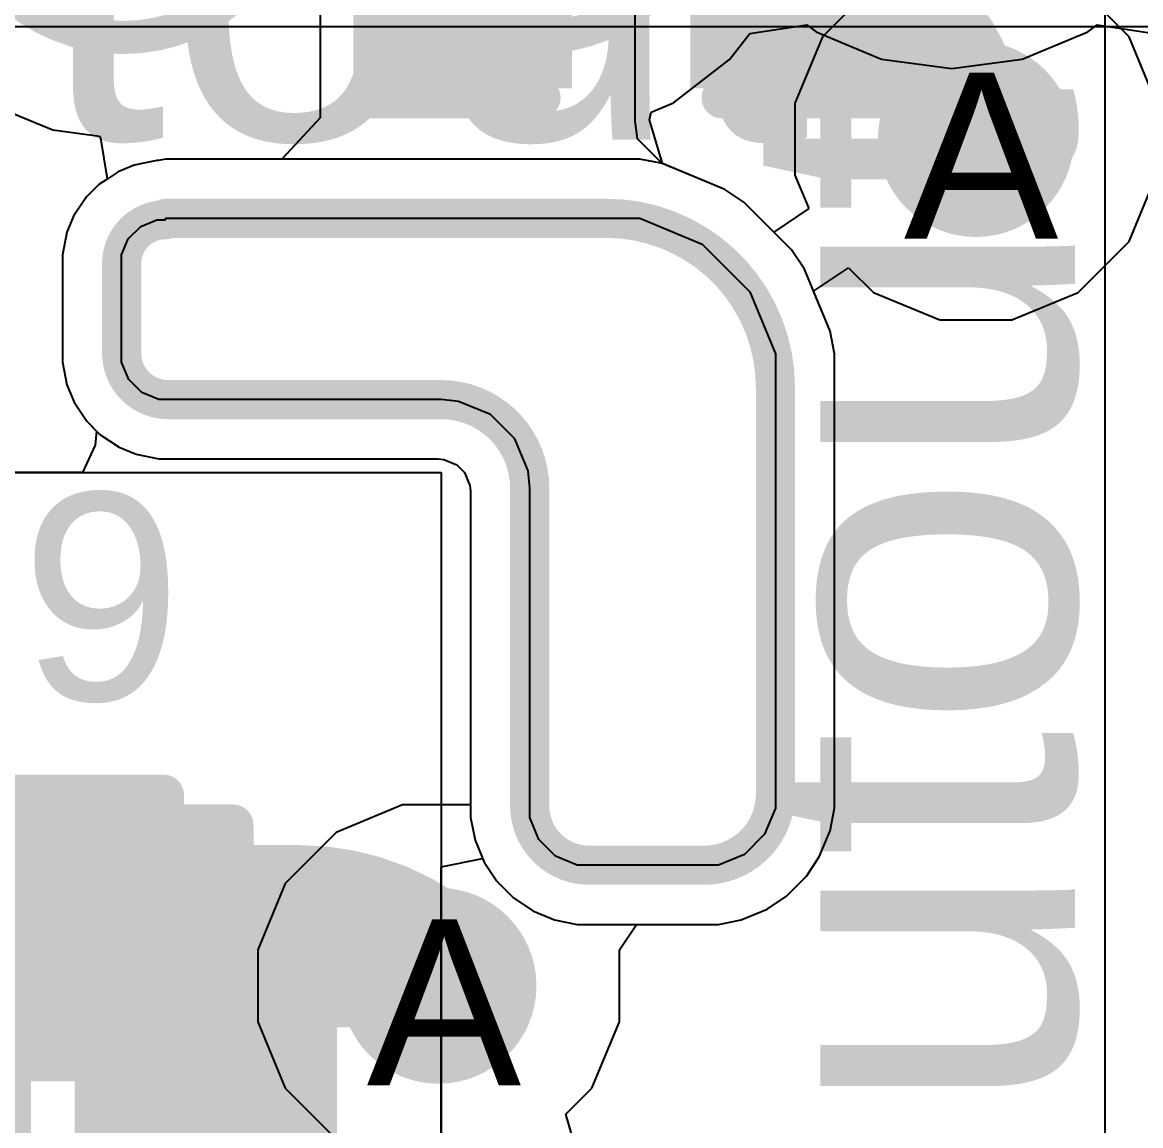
# Model space of a CAD drawing. Header units: inches. Extents: x 0 to 5271, y 0 to 5417.
# Drawn here: x 123.799 to 127.226, y 75.641 to 79.021 of the extents above; entities that cross this region are included whole.
import ezdxf

# ---------------------------------------------------------------- set-up
doc = ezdxf.new("R2010")
doc.units = ezdxf.units.IN
for name, color, linetype in [('Board_Outline', 216, 'Continuous'), ('Bottom Layer', 5, 'Continuous'), ('Bottom Overlay', 54, 'Continuous'), ('Bottom Paste', 16, 'Continuous'), ('Bottom Solder', 6, 'Continuous'), ('Drill Drawing', 1, 'Continuous'), ('L2_GND1', 16, 'Continuous'), ('L3_SIG1', 76, 'Continuous'), ('L4_PWR', 90, 'Continuous'), ('L5_GND2', 156, 'Continuous'), ('L6_SIG2', 130, 'Continuous'), ('L7_GND3', 216, 'Continuous'), ('Multi-Layer', 9, 'Continuous'), ('Top Layer', 1, 'Continuous'), ('Top Overlay', 2, 'Continuous'), ('Top Paste', 8, 'Continuous'), ('Top Solder', 216, 'Continuous'), ('Via Holes', 16, 'Continuous')]:
    doc.layers.add(name, color=color, linetype=linetype)
doc.styles.add('Arial', font='', dxfattribs={"height": 0.2})
doc.styles.get('Arial').set_extended_font_data('Arial')

# ---------------------------------------------------------------- blocks, each defined once
blk = doc.blocks.new('DFN_6_EP_2_2__419')
at = {"layer": 'Top Layer'}
for points in [[(-0.28, 0.685), (0.28, 0.685), (0.28, -0.685), (-0.28, -0.685)], [(-1.2175, 0.65), (-0.6175, 0.65), (-0.6175, 0.35), (-1.2175, 0.35)], [(0.6175, 0.65), (1.2175, 0.65), (1.2175, 0.35), (0.6175, 0.35)], [(-1.2175, 0.15), (-0.6175, 0.15), (-0.6175, -0.15), (-1.2175, -0.15)], [(0.6175, 0.15), (1.2175, 0.15), (1.2175, -0.15), (0.6175, -0.15)], [(-1.2175, -0.35), (-0.6175, -0.35), (-0.6175, -0.65), (-1.2175, -0.65)], [(0.6175, -0.35), (1.2175, -0.35), (1.2175, -0.65), (0.6175, -0.65)]]:
    blk.add_hatch(color=1, dxfattribs=at).paths.add_polyline_path(points)
at = {"layer": 'Top Paste'}
for points in [[(-0.28, 0.685), (0.28, 0.685), (0.28, -0.685), (-0.28, -0.685)], [(-1.2175, 0.65), (-0.6175, 0.65), (-0.6175, 0.35), (-1.2175, 0.35)], [(0.6175, 0.65), (1.2175, 0.65), (1.2175, 0.35), (0.6175, 0.35)], [(-1.2175, 0.15), (-0.6175, 0.15), (-0.6175, -0.15), (-1.2175, -0.15)], [(0.6175, 0.15), (1.2175, 0.15), (1.2175, -0.15), (0.6175, -0.15)], [(-1.2175, -0.35), (-0.6175, -0.35), (-0.6175, -0.65), (-1.2175, -0.65)], [(0.6175, -0.35), (1.2175, -0.35), (1.2175, -0.65), (0.6175, -0.65)]]:
    blk.add_hatch(color=8, dxfattribs=at).paths.add_polyline_path(points)
at = {"layer": 'Top Solder'}
for points in [[(-0.3816, 0.7866), (0.3816, 0.7866), (0.3816, -0.7866), (-0.3816, -0.7866)], [(-1.3191, 0.7516), (-0.5159, 0.7516), (-0.5159, 0.2484), (-1.3191, 0.2484)], [(0.5159, 0.7516), (1.3191, 0.7516), (1.3191, 0.2484), (0.5159, 0.2484)], [(-1.3191, 0.2516), (-0.5159, 0.2516), (-0.5159, -0.2516), (-1.3191, -0.2516)], [(0.5159, 0.2516), (1.3191, 0.2516), (1.3191, -0.2516), (0.5159, -0.2516)], [(-1.3191, -0.2484), (-0.5159, -0.2484), (-0.5159, -0.7516), (-1.3191, -0.7516)], [(0.5159, -0.2484), (1.3191, -0.2484), (1.3191, -0.7516), (0.5159, -0.7516)]]:
    blk.add_hatch(color=216, dxfattribs=at).paths.add_polyline_path(points)
at = {"layer": 'Top Overlay'}
for points in [[(-1, 1, 0.127, 0.127, 0), (1, 1, 0.127, 0.127, 0)], [(-1, 0.7968, 0.127, 0.127, 0), (-1, 1, 0.127, 0.127, 0)], [(1, 0.7968, 0.127, 0.127, 0), (1, 1, 0.127, 0.127, 0)], [(-1.503, 0.635, 0.127, 0.127, 0), (-1.376, 0.508, 0.127, 0.127, 0)], [(-1.503, 0.381, 0.127, 0.127, 0), (-1.503, 0.635, 0.127, 0.127, 0)], [(-1.503, 0.381, 0.127, 0.127, 0), (-1.376, 0.508, 0.127, 0.127, 0)], [(-1, -1, 0.127, 0.127, 0), (-1, -0.7968, 0.127, 0.127, 0)], [(1, -1, 0.127, 0.127, 0), (1, -0.7968, 0.127, 0.127, 0)], [(-1, -1, 0.127, 0.127, 0), (1, -1, 0.127, 0.127, 0)]]:
    blk.add_lwpolyline(points, format="xyseb", dxfattribs=at)
for points in [[(-1.0318, 1, 0.0635, 0.0635, 1), (-0.9683, 1, 0.0635, 0.0635, 1)], [(-1.0318, 1, 0.0635, 0.0635, 1), (-0.9683, 1, 0.0635, 0.0635, 1)], [(0.9682, 1, 0.0635, 0.0635, 1), (1.0317, 1, 0.0635, 0.0635, 1)], [(0.9682, 1, 0.0635, 0.0635, 1), (1.0317, 1, 0.0635, 0.0635, 1)], [(-1.0318, 0.7968, 0.0635, 0.0635, 1), (-0.9683, 0.7968, 0.0635, 0.0635, 1)], [(0.9682, 0.7968, 0.0635, 0.0635, 1), (1.0317, 0.7968, 0.0635, 0.0635, 1)], [(-1.5347, 0.635, 0.0635, 0.0635, 1), (-1.4712, 0.635, 0.0635, 0.0635, 1)], [(-1.5347, 0.635, 0.0635, 0.0635, 1), (-1.4712, 0.635, 0.0635, 0.0635, 1)], [(-1.4077, 0.508, 0.0635, 0.0635, 1), (-1.3442, 0.508, 0.0635, 0.0635, 1)], [(-1.4077, 0.508, 0.0635, 0.0635, 1), (-1.3442, 0.508, 0.0635, 0.0635, 1)], [(-1.5347, 0.381, 0.0635, 0.0635, 1), (-1.4712, 0.381, 0.0635, 0.0635, 1)], [(-1.5347, 0.381, 0.0635, 0.0635, 1), (-1.4712, 0.381, 0.0635, 0.0635, 1)], [(-1.0318, -0.7968, 0.0635, 0.0635, 1), (-0.9683, -0.7968, 0.0635, 0.0635, 1)], [(0.9682, -0.7968, 0.0635, 0.0635, 1), (1.0317, -0.7968, 0.0635, 0.0635, 1)], [(-1.0318, -1, 0.0635, 0.0635, 1), (-0.9683, -1, 0.0635, 0.0635, 1)], [(-1.0318, -1, 0.0635, 0.0635, 1), (-0.9683, -1, 0.0635, 0.0635, 1)], [(0.9682, -1, 0.0635, 0.0635, 1), (1.0317, -1, 0.0635, 0.0635, 1)], [(0.9682, -1, 0.0635, 0.0635, 1), (1.0317, -1, 0.0635, 0.0635, 1)]]:
    blk.add_lwpolyline(points, format="xyseb", close=True, dxfattribs=at)
blk = doc.blocks.new('CAP_0402_B_577')
at = {"layer": 'Bottom Layer'}
for points in [[(-0.2413, 0.3175), (-0.2413, -0.3175), (-0.6985, -0.3175), (-0.6985, 0.3175)], [(0.6985, 0.3175), (0.6985, -0.3175), (0.2413, -0.3175), (0.2413, 0.3175)]]:
    blk.add_hatch(color=5, dxfattribs=at).paths.add_polyline_path(points)
at = {"layer": 'Bottom Paste'}
for points in [[(-0.2413, 0.3175), (-0.2413, -0.3175), (-0.6985, -0.3175), (-0.6985, 0.3175)], [(0.6985, 0.3175), (0.6985, -0.3175), (0.2413, -0.3175), (0.2413, 0.3175)]]:
    blk.add_hatch(color=16, dxfattribs=at).paths.add_polyline_path(points)
at = {"layer": 'Bottom Solder'}
for points in [[(-0.1813, 0.3775), (-0.1813, -0.3775), (-0.7585, -0.3775), (-0.7585, 0.3775)], [(0.7585, 0.3775), (0.7585, -0.3775), (0.1813, -0.3775), (0.1813, 0.3775)]]:
    blk.add_hatch(color=6, dxfattribs=at).paths.add_polyline_path(points)
at = {"layer": 'Bottom Overlay'}
for points in [[(-0.7874, 0.4064, 0.127, 0.127, 0), (-0.7874, -0.4064, 0.127, 0.127, 0)], [(-0.2794, 0.4064, 0.127, 0.127, 0), (-0.7874, 0.4064, 0.127, 0.127, 0)], [(0.7874, 0.4064, 0.127, 0.127, 0), (0.2794, 0.4064, 0.127, 0.127, 0)], [(0.7874, 0.4064, 0.127, 0.127, 0), (0.7874, -0.4064, 0.127, 0.127, 0)], [(-0.2794, -0.4064, 0.127, 0.127, 0), (-0.7874, -0.4064, 0.127, 0.127, 0)], [(0.7874, -0.4064, 0.127, 0.127, 0), (0.2794, -0.4064, 0.127, 0.127, 0)]]:
    blk.add_lwpolyline(points, format="xyseb", dxfattribs=at)
for points in [[(-0.8191, 0.4064, 0.0635, 0.0635, 1), (-0.7556, 0.4064, 0.0635, 0.0635, 1)], [(-0.8191, 0.4064, 0.0635, 0.0635, 1), (-0.7556, 0.4064, 0.0635, 0.0635, 1)], [(-0.3111, 0.4064, 0.0635, 0.0635, 1), (-0.2476, 0.4064, 0.0635, 0.0635, 1)], [(0.2477, 0.4064, 0.0635, 0.0635, 1), (0.3112, 0.4064, 0.0635, 0.0635, 1)], [(0.7557, 0.4064, 0.0635, 0.0635, 1), (0.8192, 0.4064, 0.0635, 0.0635, 1)], [(0.7557, 0.4064, 0.0635, 0.0635, 1), (0.8192, 0.4064, 0.0635, 0.0635, 1)], [(-0.8191, -0.4064, 0.0635, 0.0635, 1), (-0.7556, -0.4064, 0.0635, 0.0635, 1)], [(-0.8191, -0.4064, 0.0635, 0.0635, 1), (-0.7556, -0.4064, 0.0635, 0.0635, 1)], [(-0.3111, -0.4064, 0.0635, 0.0635, 1), (-0.2476, -0.4064, 0.0635, 0.0635, 1)], [(0.2477, -0.4064, 0.0635, 0.0635, 1), (0.3112, -0.4064, 0.0635, 0.0635, 1)], [(0.7557, -0.4064, 0.0635, 0.0635, 1), (0.8192, -0.4064, 0.0635, 0.0635, 1)], [(0.7557, -0.4064, 0.0635, 0.0635, 1), (0.8192, -0.4064, 0.0635, 0.0635, 1)]]:
    blk.add_lwpolyline(points, format="xyseb", close=True, dxfattribs=at)
blk = doc.blocks.new('CAP_0402_B_624')
at = {"layer": 'Bottom Layer'}
for points in [[(-0.2413, 0.3175), (-0.2413, -0.3175), (-0.6985, -0.3175), (-0.6985, 0.3175)], [(0.6985, 0.3175), (0.6985, -0.3175), (0.2413, -0.3175), (0.2413, 0.3175)]]:
    blk.add_hatch(color=5, dxfattribs=at).paths.add_polyline_path(points)
at = {"layer": 'Bottom Paste'}
for points in [[(-0.2413, 0.3175), (-0.2413, -0.3175), (-0.6985, -0.3175), (-0.6985, 0.3175)], [(0.6985, 0.3175), (0.6985, -0.3175), (0.2413, -0.3175), (0.2413, 0.3175)]]:
    blk.add_hatch(color=16, dxfattribs=at).paths.add_polyline_path(points)
at = {"layer": 'Bottom Solder'}
for points in [[(-0.1813, 0.3775), (-0.1813, -0.3775), (-0.7585, -0.3775), (-0.7585, 0.3775)], [(0.7585, 0.3775), (0.7585, -0.3775), (0.1813, -0.3775), (0.1813, 0.3775)]]:
    blk.add_hatch(color=6, dxfattribs=at).paths.add_polyline_path(points)
at = {"layer": 'Bottom Overlay'}
for points in [[(-0.2794, 0.4064, 0.127, 0.127, 0), (-0.7874, 0.4064, 0.127, 0.127, 0)], [(-0.7874, 0.4064, 0.127, 0.127, 0), (-0.7874, -0.4064, 0.127, 0.127, 0)], [(0.7874, 0.4064, 0.127, 0.127, 0), (0.2794, 0.4064, 0.127, 0.127, 0)], [(0.7874, 0.4064, 0.127, 0.127, 0), (0.7874, -0.4064, 0.127, 0.127, 0)], [(-0.2794, -0.4064, 0.127, 0.127, 0), (-0.7874, -0.4064, 0.127, 0.127, 0)], [(0.7874, -0.4064, 0.127, 0.127, 0), (0.2794, -0.4064, 0.127, 0.127, 0)]]:
    blk.add_lwpolyline(points, format="xyseb", dxfattribs=at)
for points in [[(-0.8191, 0.4064, 0.0635, 0.0635, 1), (-0.7556, 0.4064, 0.0635, 0.0635, 1)], [(-0.8191, 0.4064, 0.0635, 0.0635, 1), (-0.7556, 0.4064, 0.0635, 0.0635, 1)], [(-0.3111, 0.4064, 0.0635, 0.0635, 1), (-0.2476, 0.4064, 0.0635, 0.0635, 1)], [(0.2477, 0.4064, 0.0635, 0.0635, 1), (0.3112, 0.4064, 0.0635, 0.0635, 1)], [(0.7557, 0.4064, 0.0635, 0.0635, 1), (0.8192, 0.4064, 0.0635, 0.0635, 1)], [(0.7557, 0.4064, 0.0635, 0.0635, 1), (0.8192, 0.4064, 0.0635, 0.0635, 1)], [(-0.8191, -0.4064, 0.0635, 0.0635, 1), (-0.7556, -0.4064, 0.0635, 0.0635, 1)], [(-0.8191, -0.4064, 0.0635, 0.0635, 1), (-0.7556, -0.4064, 0.0635, 0.0635, 1)], [(-0.3111, -0.4064, 0.0635, 0.0635, 1), (-0.2476, -0.4064, 0.0635, 0.0635, 1)], [(0.2477, -0.4064, 0.0635, 0.0635, 1), (0.3112, -0.4064, 0.0635, 0.0635, 1)], [(0.7557, -0.4064, 0.0635, 0.0635, 1), (0.8192, -0.4064, 0.0635, 0.0635, 1)], [(0.7557, -0.4064, 0.0635, 0.0635, 1), (0.8192, -0.4064, 0.0635, 0.0635, 1)]]:
    blk.add_lwpolyline(points, format="xyseb", close=True, dxfattribs=at)

msp = doc.modelspace()

# ---------------------------------------------------------------- hatches: boundary and pattern name
at = {"layer": 'Bottom Layer'}
h = msp.add_hatch(color=5, dxfattribs=at)
edge = h.paths.add_edge_path()
edge.add_arc((126.7206, 78.6638), 0.3, 0, 360)
h = msp.add_hatch(color=5, dxfattribs=at)
edge = h.paths.add_edge_path()
edge.add_arc((125.0745, 76.0697), 0.3, 0, 360)
at = {"layer": 'L2_GND1'}
h = msp.add_hatch(color=16, dxfattribs=at)
edge = h.paths.add_edge_path()
edge.add_arc((126.7206, 78.6638), 0.3, 0, 360)
h = msp.add_hatch(color=16, dxfattribs=at)
edge = h.paths.add_edge_path()
edge.add_arc((125.0745, 76.0697), 0.3, 0, 360)
at = {"layer": 'L3_SIG1'}
h = msp.add_hatch(color=76, dxfattribs=at)
edge = h.paths.add_edge_path()
edge.add_arc((126.7206, 78.6638), 0.3, 0, 360)
h = msp.add_hatch(color=76, dxfattribs=at)
edge = h.paths.add_edge_path()
edge.add_arc((125.0745, 76.0697), 0.3, 0, 360)
at = {"layer": 'L4_PWR'}
h = msp.add_hatch(color=90, dxfattribs=at)
edge = h.paths.add_edge_path()
edge.add_arc((126.7206, 78.6638), 0.3, 0, 360)
h = msp.add_hatch(color=90, dxfattribs=at)
edge = h.paths.add_edge_path()
edge.add_arc((125.0745, 76.0697), 0.3, 0, 360)
at = {"layer": 'L5_GND2'}
h = msp.add_hatch(color=156, dxfattribs=at)
edge = h.paths.add_edge_path()
edge.add_arc((126.7206, 78.6638), 0.3, 0, 360)
h = msp.add_hatch(color=156, dxfattribs=at)
edge = h.paths.add_edge_path()
edge.add_arc((125.0745, 76.0697), 0.3, 0, 360)
at = {"layer": 'L6_SIG2'}
h = msp.add_hatch(color=130, dxfattribs=at)
edge = h.paths.add_edge_path()
edge.add_arc((126.7206, 78.6638), 0.3, 0, 360)
h = msp.add_hatch(color=130, dxfattribs=at)
edge = h.paths.add_edge_path()
edge.add_arc((125.0745, 76.0697), 0.3, 0, 360)
at = {"layer": 'L7_GND3'}
h = msp.add_hatch(color=216, dxfattribs=at)
edge = h.paths.add_edge_path()
edge.add_arc((126.7206, 78.6638), 0.3, 0, 360)
h = msp.add_hatch(color=216, dxfattribs=at)
edge = h.paths.add_edge_path()
edge.add_arc((125.0745, 76.0697), 0.3, 0, 360)
at = {"layer": 'Top Layer'}
h = msp.add_hatch(color=1, dxfattribs=at)
edge = h.paths.add_edge_path()
edge.add_arc((126.7206, 78.6638), 0.3, 0, 360)
h = msp.add_hatch(color=1, dxfattribs=at)
edge = h.paths.add_edge_path()
edge.add_arc((125.0745, 76.0697), 0.3, 0, 360)
at = {"layer": 'Via Holes'}
h = msp.add_hatch(color=7, dxfattribs=at)
edge = h.paths.add_edge_path()
edge.add_arc((126.7206, 78.6638), 0.15, 0, 360)
h = msp.add_hatch(color=7, dxfattribs=at)
edge = h.paths.add_edge_path()
edge.add_arc((125.0745, 76.0697), 0.15, 0, 360)

# ---------------------------------------------------------------- linework, layer by layer
at = {"layer": 'Board_Outline'}
for points in [[(124.1035, 78.2821, 0.12, 0.12, -0.414214), (124.2382, 78.4168, 0.12, 0.12, 0)], [(124.2383, 78.4211, 0.12, 0.12, 0), (125.5883, 78.4211, 0.12, 0.12, 0)], [(125.5882, 78.4211, 0.12, 0.12, -0.414214), (126.1068, 77.9025, 0.12, 0.12, 0)], [(124.1035, 78.0082, 0.12, 0.12, 0), (124.1035, 78.282, 0.12, 0.12, 0)], [(124.2462, 77.8655, 0.12, 0.12, -0.414214), (124.1035, 78.0083, 0.12, 0.12, 0)], [(126.1069, 76.6572, 0.12, 0.12, 0), (126.1069, 77.9025, 0.12, 0.12, 0)], [(124.2462, 77.8655, 0.12, 0.12, 0), (125.0825, 77.8655, 0.12, 0.12, 0)], [(125.0825, 77.8655, 0.12, 0.12, -0.414214), (125.3538, 77.5942, 0.12, 0.12, 0)], [(125.3538, 76.6211, 0.12, 0.12, 0), (125.3538, 77.5942, 0.12, 0.12, 0)], [(126.1068, 76.6572, 0.12, 0.12, -0.414214), (125.8888, 76.4391, 0.12, 0.12, 0)], [(125.5358, 76.4391, 0.12, 0.12, -0.414214), (125.3538, 76.6211, 0.12, 0.12, 0)], [(125.5358, 76.4391, 0.12, 0.12, 0), (125.8888, 76.4391, 0.12, 0.12, 0)]]:
    msp.add_lwpolyline(points, format="xyseb", dxfattribs=at)
for points in [[(124.2082, 78.4168, 0.06, 0.06, 1), (124.2682, 78.4168, 0.06, 0.06, 1)], [(124.2083, 78.4211, 0.06, 0.06, 1), (124.2683, 78.4211, 0.06, 0.06, 1)], [(125.5582, 78.4211, 0.06, 0.06, 1), (125.6182, 78.4211, 0.06, 0.06, 1)], [(125.5583, 78.4211, 0.06, 0.06, 1), (125.6183, 78.4211, 0.06, 0.06, 1)], [(124.0735, 78.2821, 0.06, 0.06, 1), (124.1335, 78.2821, 0.06, 0.06, 1)], [(124.0735, 78.282, 0.06, 0.06, 1), (124.1335, 78.282, 0.06, 0.06, 1)], [(124.0735, 78.0083, 0.06, 0.06, 1), (124.1335, 78.0083, 0.06, 0.06, 1)], [(124.0735, 78.0082, 0.06, 0.06, 1), (124.1335, 78.0082, 0.06, 0.06, 1)], [(126.0768, 77.9025, 0.06, 0.06, 1), (126.1368, 77.9025, 0.06, 0.06, 1)], [(126.0769, 77.9025, 0.06, 0.06, 1), (126.1369, 77.9025, 0.06, 0.06, 1)], [(124.2162, 77.8655, 0.06, 0.06, 1), (124.2762, 77.8655, 0.06, 0.06, 1)], [(124.2162, 77.8655, 0.06, 0.06, 1), (124.2762, 77.8655, 0.06, 0.06, 1)], [(125.0525, 77.8655, 0.06, 0.06, 1), (125.1125, 77.8655, 0.06, 0.06, 1)], [(125.0525, 77.8655, 0.06, 0.06, 1), (125.1125, 77.8655, 0.06, 0.06, 1)], [(125.3238, 77.5942, 0.06, 0.06, 1), (125.3838, 77.5942, 0.06, 0.06, 1)], [(125.3238, 77.5942, 0.06, 0.06, 1), (125.3838, 77.5942, 0.06, 0.06, 1)], [(126.0768, 76.6572, 0.06, 0.06, 1), (126.1368, 76.6572, 0.06, 0.06, 1)], [(126.0769, 76.6572, 0.06, 0.06, 1), (126.1369, 76.6572, 0.06, 0.06, 1)], [(125.3238, 76.6211, 0.06, 0.06, 1), (125.3838, 76.6211, 0.06, 0.06, 1)], [(125.3238, 76.6211, 0.06, 0.06, 1), (125.3838, 76.6211, 0.06, 0.06, 1)], [(125.5058, 76.4391, 0.06, 0.06, 1), (125.5658, 76.4391, 0.06, 0.06, 1)], [(125.5058, 76.4391, 0.06, 0.06, 1), (125.5658, 76.4391, 0.06, 0.06, 1)], [(125.8588, 76.4391, 0.06, 0.06, 1), (125.9188, 76.4391, 0.06, 0.06, 1)], [(125.8588, 76.4391, 0.06, 0.06, 1), (125.9188, 76.4391, 0.06, 0.06, 1)]]:
    msp.add_lwpolyline(points, format="xyseb", close=True, dxfattribs=at)
at = {"layer": 'Bottom Layer'}
for p, q in [((124.7118, 79.5926), (124.7118, 78.7294)), ((125.677, 78.7191), (125.677, 79.5926)), ((127.1163, 79.5926), (127.1163, 73.4202)), ((124.7118, 78.7294), (124.5945, 78.6024)), ((125.6838, 78.6641), (125.677, 78.7191)), ((125.7598, 78.5895), (125.6838, 78.6641)), ((124.2382, 78.6024), (124.2167, 78.5981)), ((124.5945, 78.6024), (124.2382, 78.6024)), ((124.142, 78.5843), (124.0925, 78.5638)), ((124.2114, 78.5981), (124.142, 78.5843)), ((124.2167, 78.5981), (124.2114, 78.5981)), ((125.7846, 78.5787), (125.7598, 78.5895)), ((125.9514, 78.5096), (125.7846, 78.5787)), ((124.0557, 78.5392), (124.0337, 78.5245)), ((124.0925, 78.5638), (124.0557, 78.5392)), ((124.0337, 78.5245), (123.9958, 78.4866)), ((126.0102, 78.4703), (125.9514, 78.5096)), ((123.9958, 78.4865), (123.9565, 78.4277)), ((123.9958, 78.4866), (123.9958, 78.4865)), ((126.1561, 78.3244), (126.0102, 78.4703)), ((123.9565, 78.4277), (123.936, 78.3782)), ((123.936, 78.3782), (123.9222, 78.3088)), ((123.9222, 78.3088), (123.9222, 78.282)), ((126.1954, 78.2656), (126.1561, 78.3244)), ((123.9222, 78.282), (123.9222, 78.0083)), ((126.2743, 78.075), (126.1954, 78.2656)), ((126.2881, 78.0056), (126.2743, 78.075)), ((123.9222, 78.0083), (123.9222, 78.0083)), ((123.9222, 78.0083), (123.9222, 78.0083)), ((123.9222, 78.0083), (123.9222, 77.9799)), ((126.2881, 77.9025), (126.2881, 78.0056)), ((123.9222, 77.9799), (123.936, 77.9105)), ((123.936, 77.9105), (123.9577, 77.858)), ((126.2881, 76.6572), (126.2881, 77.9025)), ((126.2881, 77.9025), (126.2881, 77.9025)), ((123.9577, 77.858), (123.997, 77.7992)), ((123.997, 77.7992), (124.0372, 77.7591)), ((124.0372, 77.7591), (124.096, 77.7198)), ((124.096, 77.7198), (124.1484, 77.6981)), ((124.1484, 77.6981), (124.2178, 77.6843)), ((124.2178, 77.6843), (125.0735, 77.6843)), ((125.0735, 77.6843), (125.0909, 77.6826)), ((125.0909, 77.6826), (125.1305, 77.6661)), ((125.1305, 77.6661), (125.1544, 77.6423)), ((125.1544, 77.6423), (125.1708, 77.6026)), ((125.1708, 77.6026), (125.1725, 77.5853)), ((125.1725, 77.5853), (125.1725, 76.5849)), ((126.2881, 76.6138), (126.2881, 76.6572)), ((126.2743, 76.5444), (126.2881, 76.6138)), ((125.1725, 76.5849), (125.1863, 76.5156)), ((125.1863, 76.5156), (125.214, 76.4487)), ((126.2411, 76.4643), (126.2743, 76.5444)), ((125.214, 76.4487), (125.2533, 76.3899)), ((126.2018, 76.4055), (126.2411, 76.4643)), ((125.2533, 76.3899), (125.3045, 76.3387)), ((126.1405, 76.3441), (126.2018, 76.4055)), ((126.0817, 76.3048), (126.1405, 76.3441)), ((125.3045, 76.3387), (125.3633, 76.2994)), ((125.3633, 76.2994), (125.4302, 76.2717)), ((125.4302, 76.2717), (125.4996, 76.2579)), ((125.9321, 76.2579), (126.0015, 76.2717)), ((126.0015, 76.2717), (126.0817, 76.3048)), ((125.4996, 76.2579), (125.5358, 76.2579)), ((125.5358, 76.2579), (125.8888, 76.2579)), ((125.8888, 76.2579), (125.9321, 76.2579))]:
    msp.add_line(p, q, dxfattribs=at)
for points in [[(126.1872, 79.1972, 0.3048, 0.3048, -0.414214), (126.7206, 78.6638, 0.3048, 0.3048, 0)], [(124.1426, 76.2467, 0.508, 0.508, 0), (124.6471, 76.2467, 0.508, 0.508, 0)], [(124.6471, 76.2467, 0.508, 0.508, -0.198907), (125.0745, 76.0697, 0.508, 0.508, 0)], [(124.6471, 76.2467, 0.508, 0.508, -0.198907), (125.0745, 76.0697, 0.508, 0.508, 0)]]:
    msp.add_lwpolyline(points, format="xyseb", dxfattribs=at)
for points in [[(126.6444, 78.6638, 0.1524, 0.1524, 1), (126.7968, 78.6638, 0.1524, 0.1524, 1)], [(124.0156, 76.2467, 0.254, 0.254, 1), (124.2696, 76.2467, 0.254, 0.254, 1)], [(124.5201, 76.2467, 0.254, 0.254, 1), (124.7741, 76.2467, 0.254, 0.254, 1)], [(124.5201, 76.2467, 0.254, 0.254, 1), (124.7741, 76.2467, 0.254, 0.254, 1)], [(124.5201, 76.2467, 0.254, 0.254, 1), (124.7741, 76.2467, 0.254, 0.254, 1)], [(124.9475, 76.0697, 0.254, 0.254, 1), (125.2015, 76.0697, 0.254, 0.254, 1)], [(124.9475, 76.0697, 0.254, 0.254, 1), (125.2015, 76.0697, 0.254, 0.254, 1)]]:
    msp.add_lwpolyline(points, format="xyseb", close=True, dxfattribs=at)
at = {"layer": 'L2_GND1'}
for p, q in [((124.2382, 78.6024), (124.2167, 78.5981)), ((125.5883, 78.6024), (124.2382, 78.6024)), ((125.6914, 78.6024), (125.5883, 78.6024)), ((125.7608, 78.5886), (125.6914, 78.6024)), ((124.142, 78.5843), (124.0925, 78.5638)), ((124.2114, 78.5981), (124.142, 78.5843)), ((124.2167, 78.5981), (124.2114, 78.5981)), ((125.9514, 78.5096), (125.7608, 78.5886)), ((124.0557, 78.5392), (124.0337, 78.5245)), ((124.0925, 78.5638), (124.0557, 78.5392)), ((124.0337, 78.5245), (123.9958, 78.4866)), ((126.0102, 78.4703), (125.9514, 78.5096)), ((123.9958, 78.4865), (123.9565, 78.4277)), ((123.9958, 78.4866), (123.9958, 78.4865)), ((126.1561, 78.3244), (126.0102, 78.4703)), ((123.9565, 78.4277), (123.936, 78.3782)), ((123.936, 78.3782), (123.9222, 78.3088)), ((123.9222, 78.3088), (123.9222, 78.282)), ((126.1954, 78.2656), (126.1561, 78.3244)), ((123.9222, 78.282), (123.9222, 78.0083)), ((126.2743, 78.075), (126.1954, 78.2656)), ((126.2881, 78.0056), (126.2743, 78.075)), ((123.9222, 78.0083), (123.9222, 78.0083)), ((123.9222, 78.0083), (123.9222, 78.0083)), ((123.9222, 78.0083), (123.9222, 77.9799)), ((126.2881, 77.9025), (126.2881, 78.0056)), ((123.9222, 77.9799), (123.936, 77.9105)), ((123.936, 77.9105), (123.9577, 77.858)), ((126.2881, 76.6572), (126.2881, 77.9025)), ((126.2881, 77.9025), (126.2881, 77.9025)), ((123.9577, 77.858), (123.997, 77.7992)), ((123.997, 77.7992), (124.0372, 77.7591)), ((124.0372, 77.7591), (124.096, 77.7198)), ((124.096, 77.7198), (124.1484, 77.6981)), ((124.1484, 77.6981), (124.2178, 77.6843)), ((124.2178, 77.6843), (125.0735, 77.6843)), ((125.0735, 77.6843), (125.0909, 77.6826)), ((125.0909, 77.6826), (125.1305, 77.6661)), ((125.1305, 77.6661), (125.1544, 77.6423)), ((125.1544, 77.6423), (125.1708, 77.6026)), ((125.1708, 77.6026), (125.1725, 77.5853)), ((125.1725, 77.5853), (125.1725, 76.5849)), ((126.2881, 76.6138), (126.2881, 76.6572)), ((126.2743, 76.5444), (126.2881, 76.6138)), ((125.1725, 76.5849), (125.1863, 76.5156)), ((125.1863, 76.5156), (125.214, 76.4487)), ((126.2411, 76.4643), (126.2743, 76.5444)), ((125.214, 76.4487), (125.2533, 76.3899)), ((126.2018, 76.4055), (126.2411, 76.4643)), ((125.2533, 76.3899), (125.3045, 76.3387)), ((126.1405, 76.3441), (126.2018, 76.4055)), ((126.0817, 76.3048), (126.1405, 76.3441)), ((125.3045, 76.3387), (125.3633, 76.2994)), ((125.3633, 76.2994), (125.4302, 76.2717)), ((125.4302, 76.2717), (125.4996, 76.2579)), ((125.9321, 76.2579), (126.0015, 76.2717)), ((126.0015, 76.2717), (126.0817, 76.3048)), ((125.4996, 76.2579), (125.5358, 76.2579)), ((125.5358, 76.2579), (125.8888, 76.2579)), ((125.8888, 76.2579), (125.9321, 76.2579))]:
    msp.add_line(p, q, dxfattribs=at)
at = {"layer": 'L3_SIG1'}
for p, q in [((124.2382, 78.6024), (124.2167, 78.5981)), ((125.5883, 78.6024), (124.2382, 78.6024)), ((125.6914, 78.6024), (125.5883, 78.6024)), ((125.7608, 78.5886), (125.6914, 78.6024)), ((124.142, 78.5843), (124.0925, 78.5638)), ((124.2114, 78.5981), (124.142, 78.5843)), ((124.2167, 78.5981), (124.2114, 78.5981)), ((125.9514, 78.5096), (125.7608, 78.5886)), ((124.0557, 78.5392), (124.0337, 78.5245)), ((124.0925, 78.5638), (124.0557, 78.5392)), ((124.0337, 78.5245), (123.9958, 78.4866)), ((126.0102, 78.4703), (125.9514, 78.5096)), ((123.9958, 78.4865), (123.9565, 78.4277)), ((123.9958, 78.4866), (123.9958, 78.4865)), ((126.1561, 78.3244), (126.0102, 78.4703)), ((123.9565, 78.4277), (123.936, 78.3782)), ((123.936, 78.3782), (123.9222, 78.3088)), ((123.9222, 78.3088), (123.9222, 78.282)), ((126.1954, 78.2656), (126.1561, 78.3244)), ((123.9222, 78.282), (123.9222, 78.0083)), ((126.2743, 78.075), (126.1954, 78.2656)), ((126.2881, 78.0056), (126.2743, 78.075)), ((123.9222, 78.0083), (123.9222, 78.0083)), ((123.9222, 78.0083), (123.9222, 78.0083)), ((123.9222, 78.0083), (123.9222, 77.9799)), ((126.2881, 77.9025), (126.2881, 78.0056)), ((123.9222, 77.9799), (123.936, 77.9105)), ((123.936, 77.9105), (123.9577, 77.858)), ((126.2881, 76.6572), (126.2881, 77.9025)), ((126.2881, 77.9025), (126.2881, 77.9025)), ((123.9577, 77.858), (123.997, 77.7992)), ((123.997, 77.7992), (124.0372, 77.7591)), ((124.0372, 77.7591), (124.096, 77.7198)), ((124.096, 77.7198), (124.1484, 77.6981)), ((124.1484, 77.6981), (124.2178, 77.6843)), ((124.2178, 77.6843), (125.0735, 77.6843)), ((125.0735, 77.6843), (125.0909, 77.6826)), ((125.0909, 77.6826), (125.1305, 77.6661)), ((125.1305, 77.6661), (125.1544, 77.6423)), ((125.1544, 77.6423), (125.1708, 77.6026)), ((125.1708, 77.6026), (125.1725, 77.5853)), ((125.1725, 77.5853), (125.1725, 76.5849)), ((126.2881, 76.6138), (126.2881, 76.6572)), ((126.2743, 76.5444), (126.2881, 76.6138)), ((125.1725, 76.5849), (125.1863, 76.5156)), ((125.1863, 76.5156), (125.214, 76.4487)), ((126.2411, 76.4643), (126.2743, 76.5444)), ((125.214, 76.4487), (125.2533, 76.3899)), ((126.2018, 76.4055), (126.2411, 76.4643)), ((125.2533, 76.3899), (125.3045, 76.3387)), ((126.1405, 76.3441), (126.2018, 76.4055)), ((126.0817, 76.3048), (126.1405, 76.3441)), ((125.3045, 76.3387), (125.3633, 76.2994)), ((125.3633, 76.2994), (125.4302, 76.2717)), ((125.4302, 76.2717), (125.4996, 76.2579)), ((125.9321, 76.2579), (126.0015, 76.2717)), ((126.0015, 76.2717), (126.0817, 76.3048)), ((125.4996, 76.2579), (125.5358, 76.2579)), ((125.5358, 76.2579), (125.8888, 76.2579)), ((125.8888, 76.2579), (125.9321, 76.2579))]:
    msp.add_line(p, q, dxfattribs=at)
at = {"layer": 'L4_PWR'}
for p, q in [((126.359, 79.0856), (126.2509, 78.9776)), ((127.1903, 78.9776), (127.0822, 79.0856)), ((126.2509, 78.9776), (126.1666, 78.774)), ((127.2746, 78.774), (127.1903, 78.9776)), ((126.1666, 78.774), (126.1666, 78.5536)), ((124.2382, 78.6024), (124.2167, 78.5981)), ((125.5883, 78.6024), (124.2382, 78.6024)), ((125.6914, 78.6024), (125.5883, 78.6024)), ((125.7608, 78.5886), (125.6914, 78.6024)), ((124.142, 78.5843), (124.0925, 78.5638)), ((124.2114, 78.5981), (124.142, 78.5843)), ((124.2167, 78.5981), (124.2114, 78.5981)), ((125.9514, 78.5096), (125.7608, 78.5886)), ((124.0557, 78.5392), (124.0337, 78.5245)), ((124.0925, 78.5638), (124.0557, 78.5392)), ((126.1666, 78.5536), (126.2091, 78.451)), ((127.1903, 78.35), (127.2746, 78.5536)), ((124.0337, 78.5245), (123.9958, 78.4866)), ((126.0102, 78.4703), (125.9514, 78.5096)), ((123.9958, 78.4865), (123.9565, 78.4277)), ((123.9958, 78.4866), (123.9958, 78.4865)), ((126.1014, 78.3791), (126.0102, 78.4703)), ((126.2091, 78.451), (126.1014, 78.3791)), ((123.9565, 78.4277), (123.936, 78.3782)), ((123.936, 78.3782), (123.9222, 78.3088)), ((127.0344, 78.1941), (127.1903, 78.35)), ((123.9222, 78.3088), (123.9222, 78.282)), ((123.9222, 78.282), (123.9222, 78.0083)), ((126.2234, 78.1979), (126.3311, 78.2698)), ((126.3311, 78.2698), (126.4068, 78.1941)), ((126.2743, 78.075), (126.2234, 78.1979)), ((126.4068, 78.1941), (126.6104, 78.1098)), ((126.8308, 78.1098), (127.0344, 78.1941)), ((126.6104, 78.1098), (126.8308, 78.1098)), ((126.2881, 78.0056), (126.2743, 78.075)), ((123.9222, 78.0083), (123.9222, 78.0083)), ((123.9222, 78.0083), (123.9222, 78.0083)), ((123.9222, 78.0083), (123.9222, 77.9799)), ((126.2881, 77.9025), (126.2881, 78.0056)), ((123.9222, 77.9799), (123.936, 77.9105)), ((123.936, 77.9105), (123.9577, 77.858)), ((126.2881, 76.6572), (126.2881, 77.9025)), ((126.2881, 77.9025), (126.2881, 77.9025)), ((123.9577, 77.858), (123.997, 77.7992)), ((123.997, 77.7992), (124.0372, 77.7591)), ((124.0372, 77.7591), (124.096, 77.7198)), ((124.096, 77.7198), (124.1484, 77.6981)), ((124.1484, 77.6981), (124.2178, 77.6843)), ((124.2178, 77.6843), (125.0735, 77.6843)), ((125.0735, 77.6843), (125.0909, 77.6826)), ((125.0909, 77.6826), (125.1305, 77.6661)), ((125.1305, 77.6661), (125.1544, 77.6423)), ((125.1544, 77.6423), (125.1708, 77.6026)), ((125.1708, 77.6026), (125.1725, 77.5853)), ((125.1725, 77.5853), (125.1725, 76.6237)), ((126.2881, 76.6138), (126.2881, 76.6572)), ((124.9643, 76.6237), (124.7607, 76.5394)), ((125.1725, 76.6237), (124.9643, 76.6237)), ((126.2743, 76.5444), (126.2881, 76.6138)), ((124.7607, 76.5394), (124.6048, 76.3835)), ((126.2411, 76.4643), (126.2743, 76.5444)), ((126.2018, 76.4055), (126.2411, 76.4643)), ((124.6048, 76.3835), (124.5205, 76.1799)), ((126.1405, 76.3441), (126.2018, 76.4055)), ((126.0817, 76.3048), (126.1405, 76.3441)), ((125.9321, 76.2579), (126.0015, 76.2717)), ((126.0015, 76.2717), (126.0817, 76.3048)), ((125.6285, 76.1799), (125.6806, 76.2579)), ((125.6806, 76.2579), (125.8888, 76.2579)), ((125.8888, 76.2579), (125.9321, 76.2579)), ((124.5205, 76.1799), (124.5205, 75.9595)), ((125.6285, 75.9595), (125.6285, 76.1799)), ((124.5205, 75.9595), (124.6048, 75.7559)), ((125.5441, 75.7559), (125.6285, 75.9595)), ((124.6048, 75.7559), (124.7607, 75.6)), ((125.4644, 75.6762), (125.5441, 75.7559)), ((125.4845, 75.6062), (125.4644, 75.6762))]:
    msp.add_line(p, q, dxfattribs=at)
at = {"layer": 'L5_GND2'}
for p, q in [((124.2382, 78.6024), (124.2167, 78.5981)), ((125.5883, 78.6024), (124.2382, 78.6024)), ((125.6914, 78.6024), (125.5883, 78.6024)), ((125.7608, 78.5886), (125.6914, 78.6024)), ((124.142, 78.5843), (124.0925, 78.5638)), ((124.2114, 78.5981), (124.142, 78.5843)), ((124.2167, 78.5981), (124.2114, 78.5981)), ((125.9514, 78.5096), (125.7608, 78.5886)), ((124.0557, 78.5392), (124.0337, 78.5245)), ((124.0925, 78.5638), (124.0557, 78.5392)), ((124.0337, 78.5245), (123.9958, 78.4866)), ((126.0102, 78.4703), (125.9514, 78.5096)), ((123.9958, 78.4865), (123.9565, 78.4277)), ((123.9958, 78.4866), (123.9958, 78.4865)), ((126.1561, 78.3244), (126.0102, 78.4703)), ((123.9565, 78.4277), (123.936, 78.3782)), ((123.936, 78.3782), (123.9222, 78.3088)), ((123.9222, 78.3088), (123.9222, 78.282)), ((126.1954, 78.2656), (126.1561, 78.3244)), ((123.9222, 78.282), (123.9222, 78.0083)), ((126.2743, 78.075), (126.1954, 78.2656)), ((126.2881, 78.0056), (126.2743, 78.075)), ((123.9222, 78.0083), (123.9222, 78.0083)), ((123.9222, 78.0083), (123.9222, 78.0083)), ((123.9222, 78.0083), (123.9222, 77.9799)), ((126.2881, 77.9025), (126.2881, 78.0056)), ((123.9222, 77.9799), (123.936, 77.9105)), ((123.936, 77.9105), (123.9577, 77.858)), ((126.2881, 76.6572), (126.2881, 77.9025)), ((126.2881, 77.9025), (126.2881, 77.9025)), ((123.9577, 77.858), (123.997, 77.7992)), ((123.997, 77.7992), (124.0372, 77.7591)), ((124.0372, 77.7591), (124.096, 77.7198)), ((124.096, 77.7198), (124.1484, 77.6981)), ((124.1484, 77.6981), (124.2178, 77.6843)), ((124.2178, 77.6843), (125.0735, 77.6843)), ((125.0735, 77.6843), (125.0909, 77.6826)), ((125.0909, 77.6826), (125.1305, 77.6661)), ((125.1305, 77.6661), (125.1544, 77.6423)), ((125.1544, 77.6423), (125.1708, 77.6026)), ((125.1708, 77.6026), (125.1725, 77.5853)), ((125.1725, 77.5853), (125.1725, 76.5849)), ((126.2881, 76.6138), (126.2881, 76.6572)), ((126.2743, 76.5444), (126.2881, 76.6138)), ((125.1725, 76.5849), (125.1863, 76.5156)), ((125.1863, 76.5156), (125.214, 76.4487)), ((126.2411, 76.4643), (126.2743, 76.5444)), ((125.214, 76.4487), (125.2533, 76.3899)), ((126.2018, 76.4055), (126.2411, 76.4643)), ((125.2533, 76.3899), (125.3045, 76.3387)), ((126.1405, 76.3441), (126.2018, 76.4055)), ((126.0817, 76.3048), (126.1405, 76.3441)), ((125.3045, 76.3387), (125.3633, 76.2994)), ((125.3633, 76.2994), (125.4302, 76.2717)), ((125.4302, 76.2717), (125.4996, 76.2579)), ((125.9321, 76.2579), (126.0015, 76.2717)), ((126.0015, 76.2717), (126.0817, 76.3048)), ((125.4996, 76.2579), (125.5358, 76.2579)), ((125.5358, 76.2579), (125.8888, 76.2579)), ((125.8888, 76.2579), (125.9321, 76.2579))]:
    msp.add_line(p, q, dxfattribs=at)
at = {"layer": 'L6_SIG2'}
for p, q in [((119.8313, 79.0087), (129.6924, 79.0087)), ((124.2382, 78.6024), (124.2167, 78.5981)), ((125.5883, 78.6024), (124.2382, 78.6024)), ((125.6914, 78.6024), (125.5883, 78.6024)), ((125.7608, 78.5886), (125.6914, 78.6024)), ((124.142, 78.5843), (124.0925, 78.5638)), ((124.2114, 78.5981), (124.142, 78.5843)), ((124.2167, 78.5981), (124.2114, 78.5981)), ((125.9514, 78.5096), (125.7608, 78.5886)), ((124.0557, 78.5392), (124.0337, 78.5245)), ((124.0925, 78.5638), (124.0557, 78.5392)), ((124.0337, 78.5245), (123.9958, 78.4866)), ((126.0102, 78.4703), (125.9514, 78.5096)), ((123.9958, 78.4865), (123.9565, 78.4277)), ((123.9958, 78.4866), (123.9958, 78.4865)), ((126.1561, 78.3244), (126.0102, 78.4703)), ((123.9565, 78.4277), (123.936, 78.3782)), ((123.936, 78.3782), (123.9222, 78.3088)), ((123.9222, 78.3088), (123.9222, 78.282)), ((126.1954, 78.2656), (126.1561, 78.3244)), ((123.9222, 78.282), (123.9222, 78.0083)), ((126.2743, 78.075), (126.1954, 78.2656)), ((126.2881, 78.0056), (126.2743, 78.075)), ((123.9222, 78.0083), (123.9222, 78.0083)), ((123.9222, 78.0083), (123.9222, 78.0083)), ((123.9222, 78.0083), (123.9222, 77.9799)), ((126.2881, 77.9025), (126.2881, 78.0056)), ((123.9222, 77.9799), (123.936, 77.9105)), ((123.936, 77.9105), (123.9577, 77.858)), ((126.2881, 76.6572), (126.2881, 77.9025)), ((126.2881, 77.9025), (126.2881, 77.9025)), ((123.9577, 77.858), (123.997, 77.7992)), ((123.997, 77.7992), (124.0372, 77.7591)), ((124.0372, 77.7591), (124.096, 77.7198)), ((124.096, 77.7198), (124.1484, 77.6981)), ((124.1484, 77.6981), (124.2178, 77.6843)), ((124.2178, 77.6843), (125.0735, 77.6843)), ((125.0735, 77.6843), (125.0909, 77.6826)), ((125.0909, 77.6826), (125.1305, 77.6661)), ((125.1305, 77.6661), (125.1544, 77.6423)), ((125.1544, 77.6423), (125.1708, 77.6026)), ((125.1708, 77.6026), (125.1725, 77.5853)), ((125.1725, 77.5853), (125.1725, 76.5849)), ((126.2881, 76.6138), (126.2881, 76.6572)), ((126.2743, 76.5444), (126.2881, 76.6138)), ((125.1725, 76.5849), (125.1863, 76.5156)), ((125.1863, 76.5156), (125.214, 76.4487)), ((126.2411, 76.4643), (126.2743, 76.5444)), ((125.214, 76.4487), (125.2533, 76.3899)), ((126.2018, 76.4055), (126.2411, 76.4643)), ((125.2533, 76.3899), (125.3045, 76.3387)), ((126.1405, 76.3441), (126.2018, 76.4055)), ((126.0817, 76.3048), (126.1405, 76.3441)), ((125.3045, 76.3387), (125.3633, 76.2994)), ((125.3633, 76.2994), (125.4302, 76.2717)), ((125.4302, 76.2717), (125.4996, 76.2579)), ((125.9321, 76.2579), (126.0015, 76.2717)), ((126.0015, 76.2717), (126.0817, 76.3048)), ((125.4996, 76.2579), (125.5358, 76.2579)), ((125.5358, 76.2579), (125.8888, 76.2579)), ((125.8888, 76.2579), (125.9321, 76.2579))]:
    msp.add_line(p, q, dxfattribs=at)
at = {"layer": 'L7_GND3'}
for p, q in [((126.0283, 78.9878), (126.2027, 79.0141)), ((126.2027, 79.0141), (126.2314, 78.992)), ((127.064, 78.992), (127.0927, 79.0141)), ((127.0927, 79.0141), (127.2671, 78.9878)), ((125.9664, 78.9072), (126.0283, 78.9878)), ((126.2314, 78.992), (126.4322, 78.9088)), ((126.8632, 78.9088), (127.064, 78.992)), ((125.794, 78.7748), (125.9664, 78.9072)), ((126.4322, 78.9088), (126.6477, 78.8805)), ((126.6477, 78.8805), (126.8632, 78.9088)), ((123.6914, 78.7748), (123.8922, 78.6917)), ((125.7259, 78.7466), (125.794, 78.7748)), ((125.7209, 78.723), (125.7259, 78.7466)), ((125.7608, 78.5886), (125.7209, 78.723)), ((123.8922, 78.6917), (124.0356, 78.6728)), ((124.0356, 78.6728), (124.0386, 78.6669)), ((124.0386, 78.6669), (124.0593, 78.5416)), ((125.9514, 78.5096), (125.7608, 78.5886)), ((124.0593, 78.5416), (124.0337, 78.5245)), ((124.0337, 78.5245), (123.9958, 78.4866)), ((126.0102, 78.4703), (125.9514, 78.5096)), ((123.9958, 78.4865), (123.9565, 78.4277)), ((123.9958, 78.4866), (123.9958, 78.4865)), ((126.1561, 78.3244), (126.0102, 78.4703)), ((123.9565, 78.4277), (123.936, 78.3782)), ((123.936, 78.3782), (123.9222, 78.3088)), ((123.9222, 78.3088), (123.9222, 78.282)), ((126.1954, 78.2656), (126.1561, 78.3244)), ((123.9222, 78.282), (123.9222, 78.0083)), ((126.2743, 78.075), (126.1954, 78.2656)), ((126.2881, 78.0056), (126.2743, 78.075)), ((123.9222, 78.0083), (123.9222, 78.0083)), ((123.9222, 78.0083), (123.9222, 78.0083)), ((123.9222, 78.0083), (123.9222, 77.9799)), ((126.2881, 77.9025), (126.2881, 78.0056)), ((123.9222, 77.9799), (123.936, 77.9105)), ((123.936, 77.9105), (123.9577, 77.858)), ((126.2881, 76.6572), (126.2881, 77.9025)), ((126.2881, 77.9025), (126.2881, 77.9025)), ((123.9577, 77.858), (123.997, 77.7992)), ((123.997, 77.7992), (124.0372, 77.7591)), ((124.0372, 77.7591), (124.096, 77.7198)), ((124.096, 77.7198), (124.1484, 77.6981)), ((124.1484, 77.6981), (124.2178, 77.6843)), ((124.2178, 77.6843), (125.0735, 77.6843)), ((125.0735, 77.6843), (125.0909, 77.6826)), ((125.0909, 77.6826), (125.1305, 77.6661)), ((125.1305, 77.6661), (125.1544, 77.6423)), ((125.1544, 77.6423), (125.1708, 77.6026)), ((125.1708, 77.6026), (125.1725, 77.5853)), ((125.1725, 77.5853), (125.1725, 76.5849)), ((126.2881, 76.6138), (126.2881, 76.6572)), ((126.2743, 76.5444), (126.2881, 76.6138)), ((125.1725, 76.5849), (125.1863, 76.5156)), ((125.1863, 76.5156), (125.214, 76.4487)), ((126.2411, 76.4643), (126.2743, 76.5444)), ((125.214, 76.4487), (125.2533, 76.3899)), ((126.2018, 76.4055), (126.2411, 76.4643)), ((125.2533, 76.3899), (125.3045, 76.3387)), ((126.1405, 76.3441), (126.2018, 76.4055)), ((126.0817, 76.3048), (126.1405, 76.3441)), ((125.3045, 76.3387), (125.3633, 76.2994)), ((125.3633, 76.2994), (125.4302, 76.2717)), ((125.4302, 76.2717), (125.4996, 76.2579)), ((125.9321, 76.2579), (126.0015, 76.2717)), ((126.0015, 76.2717), (126.0817, 76.3048)), ((125.4996, 76.2579), (125.5358, 76.2579)), ((125.5358, 76.2579), (125.8888, 76.2579)), ((125.8888, 76.2579), (125.9321, 76.2579))]:
    msp.add_line(p, q, dxfattribs=at)
for points in [[(124.6284, 79.4959, 0.1016, 0.1016, -1), (123.587, 79.4959, 0.1016, 0.1016, 0)], [(125.8984, 79.4959, 0.1016, 0.1016, -1), (124.857, 79.4959, 0.1016, 0.1016, 0)]]:
    msp.add_lwpolyline(points, format="xyseb", dxfattribs=at)
at = {"layer": 'Multi-Layer'}
for p, q in [((124.124, 78.3584), (124.1619, 78.3963)), ((124.1619, 78.3963), (124.2114, 78.4168)), ((124.2114, 78.4168), (124.2382, 78.4168)), ((124.2382, 78.4168), (124.2382, 78.4211)), ((124.2382, 78.4211), (125.5882, 78.4211)), ((124.2382, 78.4168), (124.2382, 78.4168)), ((125.5882, 78.4211), (125.6914, 78.4211)), ((125.6914, 78.4211), (125.882, 78.3421)), ((124.1035, 78.3089), (124.124, 78.3584)), ((125.882, 78.3421), (126.0279, 78.1962)), ((124.1035, 78.2821), (124.1035, 78.3089)), ((124.1035, 78.0083), (124.1035, 78.2821)), ((126.0279, 78.1962), (126.1068, 78.0056)), ((124.1035, 77.9799), (124.1035, 78.0083)), ((124.1035, 78.0083), (124.1035, 78.0083)), ((126.1068, 78.0056), (126.1068, 77.9025)), ((124.1252, 77.9274), (124.1035, 77.9799)), ((124.1654, 77.8873), (124.1252, 77.9274)), ((124.2178, 77.8655), (124.1654, 77.8873)), ((126.1068, 77.9025), (126.1068, 77.9025)), ((126.1068, 77.9025), (126.1069, 76.6572)), ((124.2462, 77.8655), (124.2178, 77.8655)), ((125.0825, 77.8655), (124.2462, 77.8655)), ((125.1354, 77.8603), (125.0825, 77.8655)), ((125.0825, 77.8655), (125.0825, 77.8655)), ((125.2332, 77.8198), (125.1354, 77.8603)), ((125.3081, 77.745), (125.2332, 77.8198)), ((125.3486, 77.6472), (125.3081, 77.745)), ((125.3538, 77.5942), (125.3486, 77.6472)), ((125.3538, 76.6211), (125.3538, 77.5942)), ((126.1069, 76.6572), (126.1069, 76.6138)), ((125.3538, 76.5849), (125.3538, 76.6211)), ((125.3538, 76.6211), (125.3538, 76.6211)), ((126.1069, 76.6138), (126.0737, 76.5337)), ((125.3815, 76.518), (125.3538, 76.5849)), ((125.4327, 76.4668), (125.3815, 76.518)), ((126.0737, 76.5337), (126.0123, 76.4723)), ((125.4996, 76.4391), (125.4327, 76.4668)), ((126.0123, 76.4723), (125.9322, 76.4391)), ((125.5358, 76.4391), (125.4996, 76.4391)), ((125.8888, 76.4391), (125.5358, 76.4391)), ((125.9322, 76.4391), (125.8888, 76.4391)), ((125.8888, 76.4391), (125.8888, 76.4391))]:
    msp.add_line(p, q, dxfattribs=at)
at = {"layer": 'Top Layer'}
for p, q in [((124.2382, 78.6024), (124.2167, 78.5981)), ((125.5883, 78.6024), (124.2382, 78.6024)), ((125.6914, 78.6024), (125.5883, 78.6024)), ((125.7608, 78.5886), (125.6914, 78.6024)), ((124.142, 78.5843), (124.0925, 78.5638)), ((124.2114, 78.5981), (124.142, 78.5843)), ((124.2167, 78.5981), (124.2114, 78.5981)), ((125.9514, 78.5096), (125.7608, 78.5886)), ((124.0557, 78.5392), (124.0337, 78.5245)), ((124.0925, 78.5638), (124.0557, 78.5392)), ((124.0337, 78.5245), (123.9958, 78.4866)), ((126.0102, 78.4703), (125.9514, 78.5096)), ((123.9958, 78.4865), (123.9565, 78.4277)), ((123.9958, 78.4866), (123.9958, 78.4865)), ((126.1561, 78.3244), (126.0102, 78.4703)), ((123.9565, 78.4277), (123.936, 78.3782)), ((123.936, 78.3782), (123.9222, 78.3088)), ((123.9222, 78.3088), (123.9222, 78.282)), ((126.1954, 78.2656), (126.1561, 78.3244)), ((123.9222, 78.282), (123.9222, 78.0083)), ((126.2743, 78.075), (126.1954, 78.2656)), ((126.2881, 78.0056), (126.2743, 78.075)), ((123.9222, 78.0083), (123.9222, 78.0083)), ((123.9222, 78.0083), (123.9222, 78.0083)), ((123.9222, 78.0083), (123.9222, 77.9799)), ((126.2881, 77.9025), (126.2881, 78.0056)), ((123.9222, 77.9799), (123.936, 77.9105)), ((123.936, 77.9105), (123.9577, 77.858)), ((126.2881, 76.6572), (126.2881, 77.9025)), ((126.2881, 77.9025), (126.2881, 77.9025)), ((123.9577, 77.858), (123.997, 77.7992)), ((123.997, 77.7992), (124.027, 77.7693)), ((124.027, 77.7693), (124.0221, 77.7264)), ((124.0221, 77.7264), (123.9834, 77.6423)), ((121.5551, 77.6423), (125.0824, 77.6423)), ((123.9834, 77.6423), (122.7261, 77.6423)), ((125.0824, 77.6423), (125.0824, 74.1273)), ((126.2881, 76.6138), (126.2881, 76.6572)), ((126.2743, 76.5444), (126.2881, 76.6138)), ((126.2411, 76.4643), (126.2743, 76.5444)), ((125.0824, 76.4345), (125.2094, 76.4597)), ((125.2094, 76.4597), (125.214, 76.4487)), ((125.214, 76.4487), (125.2533, 76.3899)), ((126.2018, 76.4055), (126.2411, 76.4643)), ((125.0824, 75.3771), (125.0824, 76.4345)), ((125.2533, 76.3899), (125.3045, 76.3387)), ((126.1405, 76.3441), (126.2018, 76.4055)), ((126.0817, 76.3048), (126.1405, 76.3441)), ((125.3045, 76.3387), (125.3633, 76.2994)), ((125.3633, 76.2994), (125.4302, 76.2717)), ((125.4302, 76.2717), (125.4996, 76.2579)), ((125.9321, 76.2579), (126.0015, 76.2717)), ((126.0015, 76.2717), (126.0817, 76.3048)), ((125.4996, 76.2579), (125.5358, 76.2579)), ((125.5358, 76.2579), (125.8888, 76.2579)), ((125.8888, 76.2579), (125.9321, 76.2579))]:
    msp.add_line(p, q, dxfattribs=at)
for points in [[(123.4441, 76.0617, 0.254, 0.254, 0), (124.3616, 76.0617, 0.254, 0.254, 0)], [(124.3616, 76.0617, 0.254, 0.254, 0), (124.3696, 76.0697, 0.254, 0.254, 0)], [(124.3696, 76.0697, 0.254, 0.254, 0), (125.0745, 76.0697, 0.254, 0.254, 0)], [(125.0745, 76.0697, 0.254, 0.254, 0), (125.0824, 76.0617, 0.254, 0.254, 0)]]:
    msp.add_lwpolyline(points, format="xyseb", dxfattribs=at)
for points in [[(124.2981, 76.0617, 0.127, 0.127, 1), (124.4251, 76.0617, 0.127, 0.127, 1)], [(124.2981, 76.0617, 0.127, 0.127, 1), (124.4251, 76.0617, 0.127, 0.127, 1)], [(124.3061, 76.0697, 0.127, 0.127, 1), (124.4331, 76.0697, 0.127, 0.127, 1)], [(124.3061, 76.0697, 0.127, 0.127, 1), (124.4331, 76.0697, 0.127, 0.127, 1)], [(125.011, 76.0697, 0.127, 0.127, 1), (125.138, 76.0697, 0.127, 0.127, 1)], [(125.011, 76.0697, 0.127, 0.127, 1), (125.138, 76.0697, 0.127, 0.127, 1)], [(125.0189, 76.0617, 0.127, 0.127, 1), (125.1459, 76.0617, 0.127, 0.127, 1)]]:
    msp.add_lwpolyline(points, format="xyseb", close=True, dxfattribs=at)

# ---------------------------------------------------------------- block references
at = {"rotation": 180}
for name, p in [('CAP_0402_B_577', (125.6644, 79.1972)), ('CAP_0402_B_624', (123.4441, 76.2467))]:
    msp.add_blockref(name, p, dxfattribs=at)
msp.add_blockref('DFN_6_EP_2_2__419', (123.4441, 75.5617))

# ---------------------------------------------------------------- texts
at = {"layer": 'Board_Outline', "style": 'Arial'}
msp.add_text('Cutout', height=1.016, dxfattribs=at).set_placement((122.0322, 78.6625))
msp.add_text('Cutout', height=1.016, rotation=90, dxfattribs=at).set_placement((127.0248, 74.6457))
at = {"layer": 'Drill Drawing', "style": 'Arial'}
for p in [(126.5005, 78.3591), (124.8544, 75.765)]:
    msp.add_text('A', height=0.508, dxfattribs=at).set_placement(p)
at = {"layer": 'Top Overlay', "style": 'Arial'}
msp.add_text('U19', height=0.635, dxfattribs=at).set_placement((122.6611, 76.9445))

doc.saveas('drawing.dxf')
